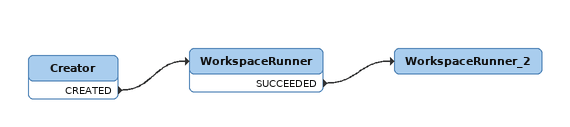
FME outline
Creator
    CREATED -> WorkspaceRunner
WorkspaceRunner
    SUCCEEDED -> WorkspaceRunner_2
WorkspaceRunner_2
